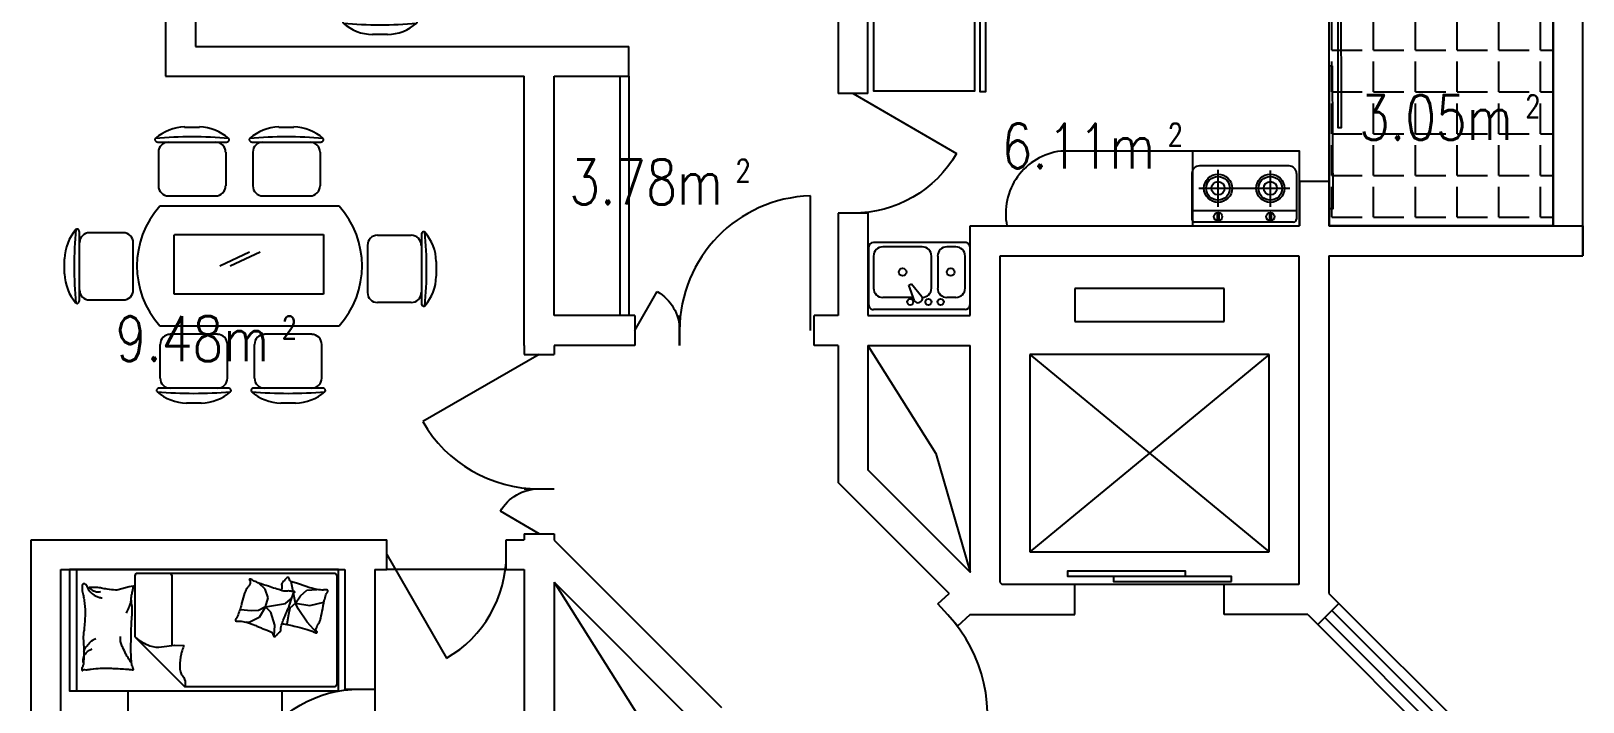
# Model space of a CAD drawing. Header units: millimetres. Extents: x 879 to 37248, y 402 to 36770.
# Drawn here: x 9325 to 19709, y 17785 to 22273 of the extents above; entities that cross this region are included whole.
import ezdxf
from ezdxf.enums import TextEntityAlignment as Align

# ---------------------------------------------------------------- set-up
doc = ezdxf.new("R2010")
doc.units = ezdxf.units.MM
doc.linetypes.add('DASH', pattern=[0.35, 0.25, -0.1])
for name, color, linetype in [('GROUND', 2, 'Continuous'), ('PUB_TEXT', 7, 'Continuous'), ('PUB_WINDW', 7, 'Continuous'), ('STAIR', 2, 'Continuous'), ('WALL', 255, 'Continuous'), ('WD', 7, 'Continuous'), ('WINDOW', 2, 'Continuous')]:
    doc.layers.add(name, color=color, linetype=linetype)
doc.styles.add('DIM_FONT', font='SIMPLEX', dxfattribs={"width": 0.8})
doc.styles.add('SIMPLEX', font='SIMPLEX.SHX')

# ---------------------------------------------------------------- blocks, each defined once
blk = doc.blocks.new('M_C55HKH')
for p, q in [((0, -52), (900, -52)), ((26, -509), (26, -1968)), ((503, -489), (46, -489)), ((503, -489), (872, -858)), ((46, -761), (564, -761)), ((872, -1968), (872, -858)), ((299, -1273), (295, -1270)), ((307, -1352), (299, -1273)), ((305, -1407), (307, -1352)), ((357, -1410), (393, -1337)), ((393, -1337), (392, -1318)), ((146, -1456), (100, -1409)), ((211, -1478), (146, -1456)), ((278, -1459), (211, -1478)), ((278, -1459), (251, -1606)), ((278, -1459), (305, -1407)), ((278, -1459), (357, -1410)), ((317, -1498), (278, -1459)), ((412, -1527), (317, -1498)), ((251, -1606), (219, -1643)), ((495, -1523), (412, -1527)), ((163, -1664), (89, -1649)), ((196, -1718), (154, -1766)), ((249, -1682), (175, -1667)), ((249, -1682), (196, -1718)), ((219, -1643), (211, -1652)), ((249, -1682), (286, -1639)), ((249, -1682), (266, -1787)), ((292, -1700), (249, -1682)), ((286, -1639), (333, -1628)), ((391, -1769), (292, -1700)), ((333, -1628), (405, -1618)), ((154, -1766), (147, -1841)), ((266, -1787), (243, -1892)), ((469, -1839), (391, -1769)), ((46, -1988), (852, -1988))]:
    blk.add_line(p, q)
blk.add_lwpolyline([(0, -2000), (0, 0), (900, 0), (900, -2000)], close=True)
for points in [[(135, -134, -0.263368), (107, -115, -0.494818), (116, -96, -0.049225), (134, -94, -0.036831), (158, -96, -0.031893), (196, -104, 0.035782), (230, -111, 0.032941), (319, -117, 0.026564), (430, -111, 0.017905), (468, -106, -0.033397), (488, -104, -0.03204), (525, -104, 0.018442), (590, -107, 0.010837), (654, -107, 0.014624), (702, -104, 0.111249), (725, -96, -0.153708), (742, -92, -0.076444), (749, -94, -0.215512), (751, -96, -0.585858), (748, -99, 0.363489), (744, -102, 0.191716), (743, -113, -0.129675), (745, -130, -0.01735), (742, -147, 0.019326), (740, -162, 0.018818), (733, -230, 0.021828), (732, -289, 0.006204), (734, -323, 0.001963), (740, -430, 0.028341), (744, -466, -0.117014), (744, -475, -0.36606), (742, -476, -0.03973), (728, -473, -0.048309), (715, -468, 0.062981), (704, -464, 0.04058), (681, -461, 0.014345), (614, -458, 0.005484), (488, -459, 0.007153), (392, -462, 0.008762), (350, -465, -0.008153), (304, -468, -0.06251), (247, -463, 0.078669), (201, -461, 0.047825), (179, -466, -0.034494), (148, -473, -0.023571), (123, -476, -0.510228), (122, -475), (129, -445), (150, -363, 0.073041), (152, -343, 0.023305), (146, -282, 0.018299), (142, -259, -0.01097), (135, -221, -0.042281), (132, -187, -0.027201), (135, -133)], [(609, -107, 0.027842), (585, -118, 0.048685), (573, -126, 0.023666), (545, -150, 0.031223), (526, -171, 0.046801), (521, -179, 0.023191), (513, -196)], [(691, -102, 0.088153), (656, -105, 0.088153), (625, -120, 0.077547), (604, -142, 0.077547), (590, -169)], [(133, -150, -0.05369), (148, -163, -0.070312), (156, -175, -0.015448), (159, -183, -0.013244), (163, -194, -0.082127), (166, -212, -0.064164), (163, -235)], [(135, -134, -0.077379), (170, -159, -0.077379), (195, -194, -0.047525), (205, -218, -0.047525), (210, -244)], [(225, -460, 0.009729), (253, -451, 0.009729), (280, -441, 0.007971), (301, -432, 0.007971), (323, -423)], [(695, -462, 0.016108), (656, -436, 0.024599), (629, -421, 0.009477), (580, -397, 0.015937), (550, -385, 0.072521), (534, -381, 0.033339), (498, -381)], [(503, -489, -0.085272), (566, -599, -0.124044), (575, -686), (562, -782), (563, -854)], [(563, -854, -0.027362), (602, -838, -0.040834), (629, -830, -0.038441), (717, -821, -0.076528), (761, -826, -0.103649), (788, -840, 0.093398), (818, -857, 0.072727), (841, -861, 0.052315), (872, -858)], [(400, -1581, 0.025626), (402, -1591, 0.0108), (426, -1697, 0.00456), (445, -1769, 0.01125), (454, -1797, 0.069394), (462, -1813, -0.079756), (468, -1827, -0.106399), (469, -1839, -0.328642), (466, -1842, -0.299547), (461, -1840, 0.189917), (454, -1835, 0.033518), (446, -1833, 0.075627), (442, -1833, 0.053489), (436, -1835, 0.017838), (418, -1843, 0.038394), (397, -1855, -0.059529), (384, -1862, -0.035943), (362, -1869, -0.011245), (291, -1884, -0.006203), (259, -1889, 0.010783), (241, -1893, 0.019485), (230, -1895, 0.005062), (188, -1908, 0.101392), (167, -1919, -0.223768), (156, -1922, -0.25558), (153, -1920, -0.081563), (150, -1907, -0.071805), (151, -1893, 0.069985), (152, -1879, 0.03546), (145, -1831, 0.029432), (130, -1774, 0.001554), (121, -1746, -0.00152), (112, -1718, -0.004735), (102, -1689, 0.00382), (91, -1653, 0.296001), (66, -1634, -0.649774), (61, -1616, -0.02319), (65, -1613, 0.0288), (68, -1610, 0.005727), (73, -1605, -0.004358), (80, -1599, -0.027528), (94, -1586, -0.046214), (104, -1580, -0.194121), (117, -1579, 0.133719), (137, -1580, 0.005779), (155, -1575, 0.008882)]]:
    blk.add_lwpolyline(points, format="xyb")
blk.add_lwpolyline([(345, -1251, 0.101392), (366, -1238, -0.223768), (377, -1234, -0.25558), (380, -1236, -0.081563), (384, -1249, -0.071805), (384, -1263, 0.069985), (384, -1277, 0.03546), (394, -1324, 0.029432), (414, -1380, 0.001554), (425, -1407, -0.00152), (437, -1434, -0.004735), (448, -1462, 0.00382), (462, -1497, 0.296001), (488, -1515, -0.649774), (495, -1532, -0.02319), (491, -1536, 0.0288), (488, -1539, 0.005727), (484, -1544, -0.004358), (478, -1551, -0.027528), (464, -1564, -0.046214), (455, -1571, -0.194121), (442, -1573, 0.133719), (422, -1574, 0.011505), (387, -1586, 0.008882), (343, -1604, 0.012426), (286, -1629, -0.033612), (264, -1637), (218, -1652), (182, -1663, 0.224341), (170, -1674, -0.722772), (163, -1673, -0.103513), (163, -1670, 0.053465), (163, -1664, 0.030109), (161, -1646, -0.031436), (159, -1628, -0.05324), (160, -1616, 0.05518), (161, -1604, 0.056271), (157, -1583, 0.0108), (124, -1480, 0.00456), (100, -1409, 0.01125), (89, -1381, 0.069394), (80, -1366, -0.079756), (73, -1353, -0.106399), (71, -1341, -0.328642), (74, -1338, -0.299547), (79, -1340, 0.189917), (86, -1344, 0.033518), (94, -1345, 0.075627), (98, -1345, 0.053489), (104, -1343, 0.017838), (122, -1333, 0.038394), (141, -1319, -0.059529), (154, -1311, -0.035943), (175, -1303, -0.011245), (245, -1283, -0.006203), (276, -1275, 0.010783), (295, -1270, 0.019485), (305, -1266, 0.005062)], format="xyb", close=True)
for centre, start, end in [((46, -509), 90, 180), ((46, -741), 180, 270), ((46, -1968), 180, 270), ((852, -1968), 270, 0)]:
    blk.add_arc(centre, 20, start, end)
at = {"style": 'DIM_FONT', "width": 0.8, "flags": 9}
for tag in ['XSIZE', 'YSIZE']:
    blk.add_attdef(tag, (0, 0), '', height=0.5, dxfattribs=at)
blk = doc.blocks.new('_C7SFU')
for p, q in [((166, 1329), (265, 1329)), ((797, 1329), (897, 1329)), ((-14, 1229), (446, 1229)), ((-9, 1161), (-9, 936)), ((441, 1161), (441, 936)), ((617, 1229), (1077, 1229)), ((622, 1161), (622, 936)), ((1072, 1161), (1072, 936)), ((58, 869), (373, 869)), ((690, 869), (1005, 869)), ((1200, 800), (0, 800)), ((-538, 168), (-538, 628)), ((-470, 623), (-245, 623)), ((-178, 240), (-178, 555)), ((1390, 538), (1390, 223)), ((1682, 605), (1457, 605)), ((1750, 610), (1750, 150)), ((-638, 348), (-638, 447)), ((1850, 430), (1850, 331)), ((-470, 173), (-245, 173)), ((1682, 155), (1457, 155)), ((0, 0), (1200, 0)), ((385, -57), (70, -57)), ((1016, -57), (701, -57)), ((2, -350), (2, -125)), ((452, -350), (452, -125)), ((634, -350), (634, -125)), ((1084, -350), (1084, -125)), ((457, -417), (-3, -417)), ((277, -517), (178, -517)), ((1089, -417), (629, -417)), ((908, -517), (809, -517))]:
    blk.add_line(p, q)
at = {"linetype": 'DASH'}
blk.add_lwpolyline([(95, 611), (1095, 611), (1095, 212), (95, 212)], close=True, dxfattribs=at)
for points in [[(401, 400), (601, 494)], [(471, 400), (671, 494)]]:
    blk.add_lwpolyline(points)
for centre, radius, start, end in [((-24, 1245), 10, 130.7265, 202.67), ((176, 1014), 316, 91.7651, 130.7265), ((216, -1449), 2713, 84.8023, 95.1977), ((255, 1014), 316, 49.2735, 88.2349), ((455, 1245), 10, 337.33, 49.2735), ((608, 1245), 10, 130.7265, 202.67), ((807, 1014), 316, 91.7651, 130.7265), ((847, -1449), 2713, 84.8023, 95.1977), ((887, 1014), 316, 49.2735, 88.2349), ((1086, 1245), 10, 337.33, 49.2735), ((-14, 1249), 20, 202.67, 270), ((58, 1161), 67.5, 90, 180), ((373, 1161), 67.5, 0, 90), ((446, 1249), 20, 270, 337.33), ((617, 1249), 20, 202.67, 270), ((690, 1161), 67.5, 90, 180), ((1005, 1161), 67.5, 0, 90), ((1077, 1249), 20, 270, 337.33), ((58, 936), 67.5, 180, 270), ((373, 936), 67.5, 270, 0), ((690, 936), 67.5, 180, 270), ((1005, 936), 67.5, 270, 0), ((449, 400), 602, 138.3193, 221.6807), ((751, 400), 602, 318.3193, 41.6807), ((-322, 438), 316, 139.2735, 178.2349), ((2140, 398), 2713, 174.8023, 185.1977), ((-554, 637), 10, 67.33, 139.2735), ((-558, 628), 20, 0, 67.33), ((1770, 610), 20, 112.67, 180), ((1766, 619), 10, 40.7265, 112.67), ((-928, 380), 2713, 354.8023, 5.1977), ((1534, 420), 316, 1.7651, 40.7265), ((-470, 555), 67.5, 90, 180), ((-245, 555), 67.5, 0, 90), ((1457, 538), 67.5, 90, 180), ((1682, 538), 67.5, 0, 90), ((-322, 358), 316, 181.7651, 220.7265), ((1534, 340), 316, 319.2735, 358.2349), ((-470, 240), 67.5, 180, 270), ((-245, 240), 67.5, 270, 0), ((1457, 223), 67.5, 180, 270), ((1682, 223), 67.5, 270, 0), ((-554, 159), 10, 220.7265, 292.67), ((-558, 168), 20, 292.67, 0), ((1770, 150), 20, 180, 247.33), ((1766, 141), 10, 247.33, 319.2735), ((70, -125), 67.5, 90, 180), ((385, -125), 67.5, 0, 90), ((701, -125), 67.5, 90, 180), ((1016, -125), 67.5, 0, 90), ((70, -350), 67.5, 180, 270), ((385, -350), 67.5, 270, 0), ((701, -350), 67.5, 180, 270), ((1016, -350), 67.5, 270, 0), ((-12, -433), 10, 157.33, 229.2735), ((-3, -437), 20, 90, 157.33), ((188, -202), 316, 229.2735, 268.2349), ((227, 2261), 2713, 264.8023, 275.1977), ((267, -202), 316, 271.7651, 310.7265), ((457, -437), 20, 22.67, 90), ((467, -433), 10, 310.7265, 22.67), ((629, -437), 20, 90, 157.33), ((620, -433), 10, 157.33, 229.2735), ((859, 2261), 2713, 264.8023, 275.1977), ((819, -202), 316, 229.2735, 268.2349), ((899, -202), 316, 271.7651, 310.7265), ((1089, -437), 20, 22.67, 90), ((1098, -433), 10, 310.7265, 22.67)]:
    blk.add_arc(centre, radius, start, end)
at = {"style": 'DIM_FONT', "width": 0.8, "flags": 9}
for tag in ['XSIZE', 'YSIZE']:
    blk.add_attdef(tag, (0, 0), '', height=0.5, dxfattribs=at)
blk = doc.blocks.new('_DBLK')
blk.add_line((-0.5, 0), (0, -0.866))
blk.add_arc((-0.5, 0), 1, 300, 0)
at = {"style": 'SIMPLEX', "flags": 9}
blk.add_attdef('A', text='', height=1, dxfattribs=at).set_placement((0, 1.5), align=Align.MIDDLE)
blk = doc.blocks.new('_WBLK')
for p, q in [((-0.5, 0.5), (0.5, 0.5)), ((0.5, 0.1667), (-0.5, 0.1667)), ((0.5, -0.1667), (-0.5, -0.1667)), ((-0.5, -0.5), (0.5, -0.5))]:
    blk.add_line(p, q)
at = {"style": 'SIMPLEX', "flags": 9}
blk.add_attdef('A', text='', height=1, dxfattribs=at).set_placement((0, 1.5), align=Align.MIDDLE)
blk = doc.blocks.new('_LIFTD')
for points in [[(-0.548, -0.602), (-0.548, -0.774), (0.241, -0.774), (0.241, -0.602), (-0.548, -0.602)], [(-0.241, -0.784), (-0.241, -0.955), (0.548, -0.955), (0.548, -0.784), (-0.241, -0.784)]]:
    blk.add_lwpolyline(points)
blk = doc.blocks.new('_E0GRM')
for points in [[(-747, -5), (-747, 651), (-711, 651), (-711, -5)], [(-675, 0), (-675, 647), (0, 647), (0, 0)]]:
    blk.add_lwpolyline(points, close=True)
at = {"style": 'DIM_FONT', "width": 0.8, "flags": 9}
for tag in ['XSIZE', 'YSIZE']:
    blk.add_attdef(tag, (0, 0), '', height=0.5, dxfattribs=at)
blk = doc.blocks.new('M_E29JIV')
at = {"color": 0, "linetype": 'ByBlock'}
for p, q in [((31, 338), (419, 338)), ((0, -307), (0, 307)), ((82, 245), (82, 40)), ((358, 307), (143, 307)), ((419, -20), (419, 245)), ((450, 307), (450, -307)), ((48, 2), (57, -12)), ((59, 31), (163, 70)), ((173, 53), (87, -18)), ((163, 70), (173, 53)), ((143, -82), (358, -82)), ((82, -184), (82, -245)), ((358, -123), (143, -123)), ((419, -245), (419, -184)), ((143, -307), (358, -307)), ((419, -338), (31, -338))]:
    blk.add_line(p, q, dxfattribs=at)
for centre, radius in [((251, 112), 25.6), ((51, 61), 20.5), ((51, -61), 20.5), ((51, -143), 20.5), ((251, -210), 25.6)]:
    blk.add_circle(centre, radius, dxfattribs=at)
for centre, radius, start, end in [((31, 307), 30.7, 90, 180), ((419, 307), 30.7, 0, 90), ((143, 245), 61.4, 90, 180), ((358, 245), 61.4, 0, 90), ((66, 12), 20.5, 110.5377, 210), ((74, -2), 20.5, 210, 309.4623), ((143, -20), 61.4, 180, 270), ((358, -20), 61.4, 270, 0), ((143, -184), 61.4, 90, 180), ((358, -184), 61.4, 0, 90), ((31, -307), 30.7, 180, 270), ((143, -245), 61.4, 180, 270), ((358, -245), 61.4, 270, 0), ((419, -307), 30.7, 270, 0)]:
    blk.add_arc(centre, radius, start, end, dxfattribs=at)
at = {"style": 'DIM_FONT', "width": 0.8, "flags": 9}
for tag in ['XSIZE', 'YSIZE']:
    blk.add_attdef(tag, (0, 0), '', height=0.5, dxfattribs=at)
blk = doc.blocks.new('_E2UJB')
at = {"rotation": 180}
blk.add_blockref('M_E29JIV', (450, 0), dxfattribs=at)
at = {"style": 'DIM_FONT', "width": 0.8, "flags": 9}
for tag in ['XSIZE', 'YSIZE']:
    blk.add_attdef(tag, (0, 0), '', height=0.5, dxfattribs=at)
blk = doc.blocks.new('M_A2ZXL')
blk.add_line((-0.472, 0), (-0.472, -1))
blk.add_arc((-0.5, 0), 1, 271.6231, 0)
blk = doc.blocks.new('QIZ')
for p, q in [((100, 525), (-206, 525)), ((-150, -175), (-150, 525)), ((-226, -155), (-226, 505)), ((0, 479), (0, -131)), ((150, -125), (150, 475)), ((-123, 350), (123, 350)), ((-123, 0), (120, 0)), ((100, -175), (-206, -175))]:
    blk.add_line(p, q)
for points in [[(-213, 345), (-213, 353), (-166, 353), (-166, 345)], [(-213, -5), (-213, 3), (-166, 3), (-166, -5)]]:
    blk.add_lwpolyline(points, close=True)
for centre, radius in [((0, 350), 94.3), ((0, 350), 79.3), ((-190, 350), 28.2), ((0, 350), 44.3), ((-190, 0), 28.2), ((0, 0), 94.3), ((0, 0), 79.3), ((0, 0), 44.3)]:
    blk.add_circle(centre, radius)
for centre, radius, start, end in [((-206, 505), 20, 90, 180), ((100, 475), 50, 0, 90), ((-206, -155), 20, 180, 270), ((100, -125), 50, 270, 0)]:
    blk.add_arc(centre, radius, start, end)
blk = doc.blocks.new('_E3UGD')
blk.add_blockref('QIZ', (-150, -175))
at = {"style": 'DIM_FONT', "width": 0.8, "flags": 9}
for tag in ['XSIZE', 'YSIZE']:
    blk.add_attdef(tag, (0, 0), '', height=0.5, dxfattribs=at)
blk = doc.blocks.new('M_A14NPV')
for points in [[(0.1799, 0.1784), (0.1767, 0.1601), (-0.6168, 0.1601), (-0.6167, 0.1808)], [(0.6323, 0.2261), (0.6292, 0.2078), (-0.1643, 0.2078), (-0.1643, 0.2286)]]:
    blk.add_lwpolyline(points, close=True)
blk = doc.blocks.new('1T4F52深新月')
at = {"layer": 'WD'}
h = blk.add_hatch(dxfattribs=at)
h.set_pattern_fill('ANGLE', color=256, scale=40, style=0)
h.set_pattern_definition([(0, (-12146.05, 33879.47), (0, 279.4), [203.2, -76.2]), (90, (-12146.05, 33879.47), (-279.4, 2e-14), [203.2, -76.2])])
h.paths.add_polyline_path([(986.2, -9345.7), (2483.3, -9345.7), (2483.3, -10946.2), (986.2, -10946.2)])
at = {"layer": 'GROUND'}
for p, q in [((-4520.8, -13245.7), (-5320.8, -13245.7)), ((-5400.8, -14045.7), (-5400.8, -14845.7))]:
    blk.add_line(p, q, dxfattribs=at)
at = {"layer": 'STAIR'}
for p, q in [((283.3, -11366.2), (-716.7, -11366.2)), ((-716.7, -11366.2), (-716.7, -11586.2)), ((283.3, -11586.2), (283.3, -11366.2)), ((-716.7, -11586.2), (283.3, -11586.2)), ((-1016.7, -11806.2), (-1016.7, -13126.2)), ((583.3, -11806.2), (-1016.7, -13126.2)), ((-1016.7, -11806.2), (583.3, -13126.2)), ((583.3, -11806.2), (-1016.7, -11806.2)), ((583.3, -13126.2), (583.3, -11806.2)), ((-1016.7, -13126.2), (583.3, -13126.2)), ((283.3, -13346.2), (-716.7, -13346.2))]:
    blk.add_line(p, q, dxfattribs=at)
at = {"layer": 'WALL'}
for p, q in [((-6600.8, -2445.7), (-6600.8, -9745.7)), ((-6800.8, -5445.7), (-6800.8, -9945.7)), ((-2300.8, -9145.7), (-2300.8, -10061.3)), ((-2100.8, -10061.3), (-2100.8, -9345.7)), ((-6600.8, -9745.7), (-4200.8, -9745.7)), ((-4200.8, -9745.7), (-3700.8, -9745.7)), ((-3700.8, -9945.7), (-3700.8, -9745.7)), ((-6800.8, -9945.7), (-4400.8, -9945.7)), ((-4400.8, -11745.7), (-4400.8, -9945.7)), ((-4200.8, -11545.7), (-4200.8, -9945.7)), ((-4200.8, -9945.7), (-3700.8, -9945.7)), ((-2100.8, -10061.3), (-2300.8, -10061.3)), ((786.2, -10646.2), (786.2, -10946.2)), ((786.2, -10646.2), (986.2, -10646.2)), ((986.2, -10646.2), (986.2, -10946.2)), ((-2100.8, -10861.3), (-2300.8, -10861.3)), ((-1416.7, -10946.2), (786.2, -10946.2)), ((-1416.7, -11546.2), (-1416.7, -10946.2)), ((986.2, -10946.2), (2683.3, -10946.2)), ((2683.3, -10946.2), (2683.3, -11146.2)), ((-1216.7, -11146.2), (783.3, -11146.2)), ((-1216.7, -12046.2), (-1216.7, -11146.2)), ((783.3, -11146.2), (783.3, -13346.2)), ((983.3, -11146.2), (983.3, -13404.7)), ((983.3, -11146.2), (2683.3, -11146.2)), ((-4200.8, -11545.7), (-4200.8, -11545.7)), ((-3660.8, -11545.7), (-4200.8, -11545.7)), ((-3660.8, -11545.7), (-3660.8, -11745.7)), ((-3360.8, -11545.7), (-3360.8, -11745.7)), ((-3360.8, -11745.7), (-3360.8, -11545.7)), ((-2300.8, -11545.7), (-2460.8, -11545.7)), ((-2460.8, -11745.7), (-2460.8, -11545.7)), ((-2100.8, -11545.7), (-1416.7, -11546.2)), ((-4400.8, -11745.7), (-4400.8, -11745.7)), ((-4400.8, -11745.7), (-4400.8, -11805.7)), ((-4400.8, -11805.7), (-4200.8, -11805.7)), ((-3660.8, -11745.7), (-4200.8, -11745.7)), ((-4200.8, -11745.7), (-4200.8, -11805.7)), ((-2300.8, -11745.7), (-2460.8, -11745.7)), ((-2300.8, -11745.7), (-2300.8, -11745.7)), ((-2100.8, -11746), (-1416.7, -11746.2)), ((-1216.7, -13332.8), (-1216.7, -12046.2)), ((-4400.8, -12705.7), (-4200.8, -12705.7)), ((-4400.8, -12705.7), (-4200.8, -12705.7)), ((-7700.8, -13045.7), (-5400.8, -13045.7)), ((-7700.8, -16645.7), (-7700.8, -13045.7)), ((-5400.8, -13045.7), (-5320.8, -13045.7)), ((-5320.8, -13245.7), (-5320.8, -13045.7)), ((-4520.8, -13045.7), (-4400.8, -13045.7)), ((-4520.8, -13245.7), (-4520.8, -13045.7)), ((-4400.8, -13005.7), (-4200.8, -13005.7)), ((-4400.8, -13005.7), (-4400.8, -13045.7)), ((-4200.8, -13005.7), (-4200.8, -13048)), ((-1416.7, -13132.8), (-1416.7, -12991.3)), ((-7500.8, -13245.7), (-5600.8, -13245.7)), ((-7500.8, -14845.7), (-7500.8, -13245.7)), ((-5600.8, -13245.7), (-5600.8, -14045.7)), ((-5400.8, -13245.7), (-5400.8, -14045.7)), ((-5400.8, -13245.7), (-5320.8, -13245.7)), ((-4520.8, -13245.7), (-4400.8, -13245.7)), ((-4400.8, -13245.7), (-4400.8, -17830.6)), ((-4200.8, -13330.9), (-4200.8, -15408.9)), ((-1216.7, -13332.8), (-1203.4, -13346.2)), ((-716.7, -13346.2), (-1203.4, -13346.2)), ((-716.7, -13546.2), (-716.7, -13346.2)), ((783.3, -13346.2), (283.3, -13346.2)), ((283.3, -13546.2), (283.3, -13346.2)), ((-1634.3, -13475), (-1558.2, -13404.6)), ((-1498.6, -13621.8), (-1634.3, -13475)), ((909.1, -13613.3), (1050.5, -13471.9)), ((983.3, -13404.7), (1050.5, -13471.9)), ((-1498.6, -13621.8), (-1416.7, -13546.2)), ((841.9, -13546.2), (283.3, -13546.2)), ((841.9, -13546.2), (909.1, -13613.3)), ((-5600.8, -14045.7), (-5400.8, -14045.7))]:
    blk.add_line(p, q, dxfattribs=at)
for points in [[(-2300.8, -10861.3), (-2300.8, -11545.7)], [(-2100.8, -10861.3), (-2100.8, -11545.7)], [(-2300.8, -11745.7), (-2300.8, -12662), (-1558.2, -13404.6)], [(-2100.8, -11746), (-2100.8, -12579.2), (-1416.7, -13263.3), (-1416.7, -11746.2)], [(-4200.8, -13048), (-3079.7, -14169.1)], [(-4200.8, -13330.9), (-3162.6, -14369.1)], [(-1416.7, -13546.2), (-1416.7, -13546.2), (-716.7, -13546.2)]]:
    blk.add_lwpolyline(points, dxfattribs=at)
at = {"layer": 'WD'}
blk.add_lwpolyline([(986.2, -9345.7), (2483.3, -9345.7), (2483.3, -10946.2), (986.2, -10946.2)], close=True, dxfattribs=at)
for points in [[(-3760.2, -9945.7), (-3760.2, -11545.7)], [(-3700.8, -9945.7), (-3700.8, -11545.7)], [(786.2, -10946.2), (786.2, -10446.2), (-811, -10446.2)], [(71.8, -10452.7), (71.8, -10952.7)], [(-2100.8, -11746), (-1645.8, -12468.2), (-1416.7, -13263.3)], [(-4200.8, -13330.9), (-3517.8, -14412.6), (-4200.8, -15408.9)], [(-7050.8, -14845.7), (-7050.8, -14055.7)], [(-6021.8, -14063.3), (-6021.8, -14853.3)]]:
    blk.add_lwpolyline(points, dxfattribs=at)
blk.add_arc((-758.9, -10863.2), 420.3, 97.12524, 191.37942, dxfattribs=at)
at = {"layer": 'WINDOW'}
for points in [[(2483.3, -10946.2), (2483.3, -9345.7)], [(2683.3, -11146.2), (2683.3, -9345.7)]]:
    blk.add_lwpolyline(points, dxfattribs=at)
at = {"layer": 'WD'}
for name, p, rotation in [('_C7SFU', (-4968.2, -9028.6), 90), ('_E0GRM', (-2061.9, -9397.5), 180.0000000000008), ('_E3UGD', (416.6, -10544.8), 90), ('_E2UJB', (-1757.3, -11056.2), 270)]:
    blk.add_blockref(name, p, dxfattribs=dict(at, rotation=rotation))
blk.add_blockref('_C7SFU', (-6839, -11614.6), dxfattribs=at)
at = {"layer": 'WD', "xscale": -0.9, "yscale": 0.9, "zscale": 0.9, "rotation": 90}
blk.add_blockref('M_C55HKH', (-7444.3, -13245.7), dxfattribs=at)
at = {"layer": 'WINDOW'}
for name, p, xscale, yscale, zscale, rotation in [('M_A14NPV', (794.1, -10090.5), 1200, -1200, 1200, 90), ('_DBLK', (-2200.8, -10461.3), 800, -800, 800, 270), ('M_A2ZXL', (-2910.8, -11645.7), 900, 900, 900, 180), ('_DBLK', (-3510.8, -11645.7), -300, 300, 300, 180), ('_DBLK', (-4300.8, -12255.7), 900, 900, 900, 270), ('_DBLK', (-4300.8, -12855.7), -300, 300, 300, 270), ('_LIFTD', (-216.7, -13446.2), 1000, 200, 1000, 180), ('_WBLK', (1404, -13966.9), 1200, 199.9999999999988, 1200, 135), ('_DBLK', (-1933.6, -13887.8), -1000, -1000, 1000, 222.748123019), ('_DBLK', (-5500.8, -14445.7), -800, 800, 800, 270)]:
    blk.add_blockref(name, p, dxfattribs=dict(at, xscale=xscale, yscale=yscale, zscale=zscale, rotation=rotation))
at = {"layer": 'WINDOW', "xscale": 800, "yscale": 800, "zscale": 800}
blk.add_blockref('_DBLK', (-4920.8, -13145.7), dxfattribs=at)
at = {"layer": 'PUB_TEXT', "style": 'DIM_FONT', "width": 0.8}
for s, p in [('3.05m', (2214.6, -10221.6)), ('6.11m', (-178, -10411.6)), ('3.78m', (-3070.1, -10652.2)), ('9.48m', (-6106.4, -11701))]:
    blk.add_text(s, height=300, dxfattribs=at).set_placement(p, align=Align.MIDDLE_RIGHT)
for p in [(2214.6, -10221.6), (-178, -10411.6), (-3070.1, -10652.2), (-6106.4, -11701)]:
    blk.add_text(' 2', height=150, dxfattribs=at).set_placement(p)

msp = doc.modelspace()

# ---------------------------------------------------------------- block references
at = {"layer": 'PUB_WINDW'}
msp.add_blockref('1T4F52深新月', (17026, 31916), dxfattribs=at)

doc.saveas('drawing.dxf')
